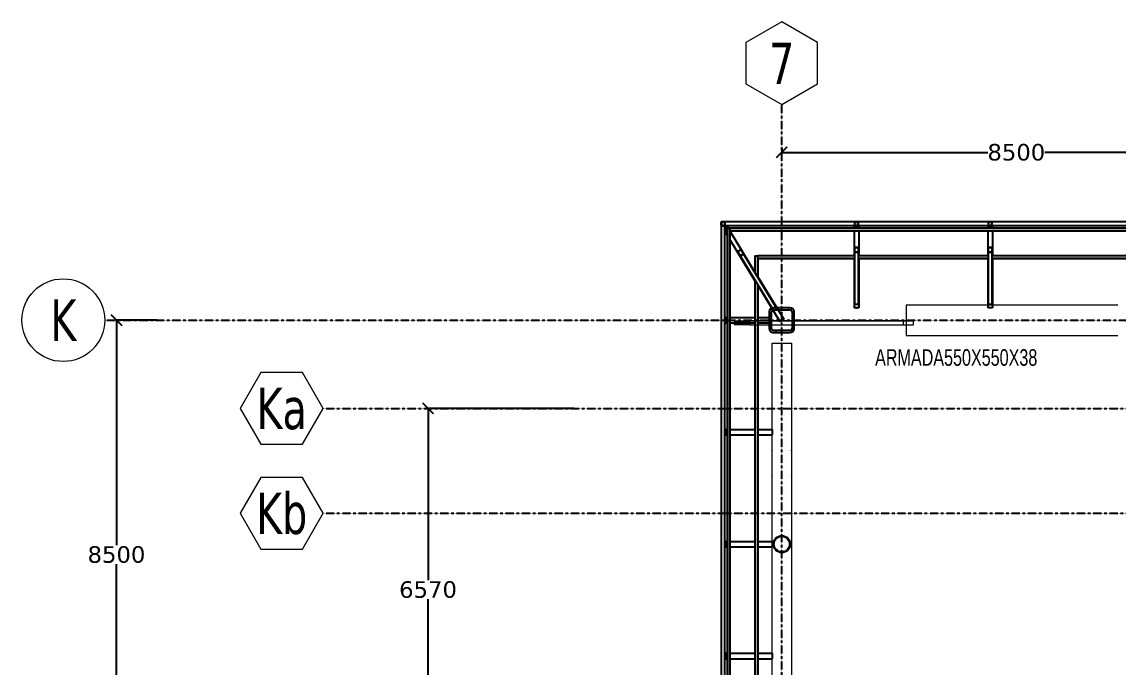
# Model space of a CAD drawing. Header units: millimetres. Extents: x -13767 to 81767, y -11242 to 31862.
# Drawn here: x -13767 to 6094, y 19211 to 30907 of the extents above; entities that cross this region are included whole.
import ezdxf
from ezdxf.enums import TextEntityAlignment as Align

# ---------------------------------------------------------------- set-up
doc = ezdxf.new("R2010")
doc.units = ezdxf.units.MM
doc.linetypes.add('Dash', pattern=[0.15875, 0.079375, -0.079375])
doc.linetypes.add('DXK_LINE_DOT3', pattern=[5.9187, 2.979, -0.9799, 0.9799, -0.9799])
for name, color, linetype, lineweight in [('0-1', 250, 'Continuous', 5), ('A-DETL-HDLN', 90, 'Dash', 9), ('E_B_PLACA-1', 10, 'Continuous', 25), ('E_B_PLACA-2', 31, 'Continuous', 25), ('E_COLUMNAS-1', 31, 'Continuous', 25), ('E_COLUMNAS-2', 1, 'Continuous', 25), ('E_COLUMNAS-4', 1, 'Continuous', 35), ('E_TEXTO', 3, 'Continuous', 9), ('E_VIGAS-1', 6, 'Continuous', 25), ('E_VIGAS-2', 10, 'Continuous', 25), ('HCB_EJES', 1, 'DXK_LINE_DOT3', 9), ('HCB_VIGAS', 4, 'Continuous', 15), ('S-COLS-HDLN-2', 1, 'Continuous', 9), ('S-FSTN', 2, 'Continuous', 9), ('S-FSTN-1', 2, 'Dash', 9)]:
    doc.layers.add(name, color=color, linetype=linetype, lineweight=lineweight)
for name, color, linetype in [('COTAS', 8, 'Continuous'), ('HCB-EJES', 1, 'Continuous'), ('HCB-ROTULOS', 2, 'Continuous')]:
    doc.layers.add(name, color=color, linetype=linetype)
doc.styles.add('Arial Narrow_2', font='', dxfattribs={"width": 0.85, "height": 0.3})
doc.styles.add('VERDANA', font='verdana.ttf')
doc.styles.get('Arial Narrow_2').set_extended_font_data('Arial Narrow')
doc.dimstyles.new('1.125', dxfattribs={"dimscale": 0, "dimtxt": 300, "dimasz": 200, "dimexe": 4, "dimexo": 4, "dimgap": 15, "dimtad": 0, "dimdec": 0, "dimzin": 4, "dimdsep": 46, "dimtxsty": 'VERDANA', "dimblk": 'ARCHTICK', "dimcen": -10, "dimclrd": 256, "dimclrt": 3, "dimadec": 0, "dimazin": 0, "dimtfac": 1, "dimtdec": 0, "dimtmove": 2, "dimatfit": 0, "dimldrblk": 'OBLIQUE', "dimfxl": 0.05, "dimtolj": 1, "dimtzin": 0, "dimarcsym": 0})

# ---------------------------------------------------------------- blocks, each defined once
blk = doc.blocks.new('EST_SFM_VIGA-METALICA-SECCION-C - EST_SFM_VIGA-METALICA-UPN160-1558583-_26_00m_N_E_-NIVEL-7 DOC')
at = {"layer": 'E_VIGAS-1'}
for p, q in [((-35.176, 0.012), (-35.176, 0.018)), ((-35.17, 0.018), (-35.176, 0.018)), ((-32.752, 0.018), (-35.112, 0.018)), ((-30.332, 0.018), (-32.694, 0.018)), ((30.113, 0.018), (-30.274, 0.018)), ((-35.175, -0.047), (-35.108, -0.047)), ((-35.107, -0.047), (-32.758, -0.047)), ((-32.756, -0.047), (-32.69, -0.047)), ((-32.689, -0.047), (-30.338, -0.047)), ((-30.336, -0.047), (-30.27, -0.047)), ((-30.269, -0.047), (30.107, -0.047))]:
    blk.add_line(p, q, dxfattribs=at)
blk = doc.blocks.new('EST_SFM_VIGA-METALICA-SECCION-C - EST_SFM_VIGA-METALICA-UPN160-1608507-_26_00m_N_E_-NIVEL-7 DOC')
at = {"layer": 'E_VIGAS-1'}
for p, q in [((-14.399, -0.016), (-14.399, 0.047)), ((-14.396, 0.047), (-14.399, 0.047)), ((14.528, 0.047), (-14.394, 0.047)), ((-14.399, -0.018), (14.532, -0.018))]:
    blk.add_line(p, q, dxfattribs=at)
blk = doc.blocks.new('EST_SFM_VIGA-METALICA-SECCION-C - EST_SFM_VIGA-METALICA-UPN100-1529678-_26_00m_N_E_-NIVEL-7 DOC')
at = {"layer": 'E_VIGAS-2'}
for p, q in [((-13.943, -0.032), (-13.943, 0.018)), ((-13.556, 0.018), (-13.943, 0.018)), ((13.374, 0.018), (-13.422, 0.018)), ((-13.942, -0.032), (-13.638, -0.032)), ((-13.504, -0.032), (13.456, -0.032))]:
    blk.add_line(p, q, dxfattribs=at)
blk = doc.blocks.new('EST_SFM_VIGA-METALICA-SECCION-C - EST_SFM_VIGA-METALICA-UPN100-1526554-_26_00m_N_E_-NIVEL-7 DOC')
at = {"layer": 'E_VIGAS-2'}
for p, q in [((-34.929, -0.032), (-34.929, 0.018)), ((34.942, 0.018), (-34.929, 0.018)), ((-34.929, -0.032), (34.942, -0.032))]:
    blk.add_line(p, q, dxfattribs=at)
blk = doc.blocks.new('EST_SFM_VIGA-METALICA-SECCION-C - EST_SFM_VIGA-METALICA-UPN100-1526616-_26_00m_N_E_-NIVEL-7 DOC')
at = {"layer": 'E_VIGAS-2'}
for p, q in [((-34.827, -0.018), (-34.827, 0.032)), ((-33.071, 0.032), (-34.827, 0.032)), ((-30.651, 0.032), (-33.002, 0.032)), ((29.794, 0.032), (-30.582, 0.032)), ((-34.827, -0.018), (-33.071, -0.018)), ((-33.002, -0.018), (-30.651, -0.018)), ((-30.582, -0.018), (29.794, -0.018))]:
    blk.add_line(p, q, dxfattribs=at)
blk = doc.blocks.new('EST_SCM_COLUMNA-METALICA-SECCION-CUADRADA - EST_SCM_COLUMNA-TUBULAR-CUADRADA_PTEØ_70x70 e_3mm-1610664-_26_00m_N_E_-NIVEL-7 DOC')
at = {"layer": 'E_COLUMNAS-1'}
for p, q in [((-0.035, 0.029), (-0.035, -0.029)), ((-0.032, -0.029), (-0.032, 0.029)), ((0.029, 0.035), (-0.029, 0.035)), ((-0.029, 0.032), (0.029, 0.032)), ((0.032, 0.029), (0.032, -0.029)), ((0.035, -0.029), (0.035, 0.029)), ((0.029, -0.032), (-0.029, -0.032)), ((-0.029, -0.035), (0.029, -0.035))]:
    blk.add_line(p, q, dxfattribs=at)
for centre, radius, start, end in [((-0.029, 0.029), 0.006, 90, 180), ((-0.029, 0.029), 0.006, 90, 180), ((-0.029, 0.029), 0.003, 90, 180), ((-0.029, 0.029), 0.003, 90, 180), ((0.029, 0.029), 0.006, 360, 90), ((0.029, 0.029), 0.006, 360, 90), ((0.029, 0.029), 0.003, 0, 90), ((0.029, 0.029), 0.003, 360, 90), ((-0.029, -0.029), 0.006, 180, 270), ((-0.029, -0.029), 0.006, 180, 270), ((-0.029, -0.029), 0.003, 180, 270), ((-0.029, -0.029), 0.003, 180, 270), ((0.029, -0.029), 0.003, 270, 360), ((0.029, -0.029), 0.006, 270, 360), ((0.029, -0.029), 0.006, 270, 360), ((0.029, -0.029), 0.003, 270, 360)]:
    blk.add_arc(centre, radius, start, end, dxfattribs=at)
blk = doc.blocks.new('DCTIB_CNI_EST_MOD-1A-FAC_0001_rvt-1-_26_00m_N_E_-NIVEL-7 DOC')
at = {"layer": 'E_B_PLACA-1'}
for p, q in [((-75.147, 167.83), (-5.177, 167.83)), ((-75.147, 138.995), (-75.147, 167.83)), ((-74.597, 167.28), (-74.597, 166.944)), ((-72.841, 167.28), (-74.597, 167.28)), ((-70.421, 167.28), (-72.773, 167.28)), ((-9.976, 167.28), (-70.353, 167.28)), ((-74.597, 166.811), (-74.597, 140.014))]:
    blk.add_line(p, q, dxfattribs=at)
at = {"layer": 'E_B_PLACA-2'}
for p, q in [((-75.147, 167.83), (-75.147, 138.995)), ((-5.177, 167.83), (-75.147, 167.83)), ((-74.597, 167.28), (-72.841, 167.28)), ((-74.597, 166.944), (-74.597, 167.28)), ((-72.773, 167.28), (-70.421, 167.28)), ((-70.353, 167.28), (-9.976, 167.28)), ((-74.597, 140.014), (-74.597, 166.811))]:
    blk.add_line(p, q, dxfattribs=at)
at = {"layer": 'E_VIGAS-1'}
for p, q in [((-75.181, 167.83), (-75.178, 167.825)), ((-75.176, 167.859), (-75.176, 167.842)), ((-75.176, 167.842), (-75.176, 167.859)), ((-75.176, 167.859), (-75.154, 167.859)), ((-75.175, 167.737), (-75.175, 167.858)), ((-75.153, 167.858), (-75.175, 167.858)), ((-75.175, 167.858), (-75.175, 167.737)), ((-75.153, 167.858), (-75.136, 167.83)), ((-72.848, 167.858), (-72.848, 167.859)), ((-72.848, 167.859), (-72.82, 167.859)), ((-72.82, 167.859), (-72.848, 167.859)), ((-72.848, 167.858), (-72.766, 167.858)), ((-72.766, 167.858), (-72.848, 167.858)), ((-72.848, 167.858), (-72.848, 167.83)), ((-72.81, 167.876), (-72.81, 167.878)), ((-72.81, 167.864), (-72.81, 167.873)), ((-72.81, 167.859), (-72.81, 167.864)), ((-72.805, 167.878), (-72.805, 167.876)), ((-72.805, 167.873), (-72.805, 167.864)), ((-72.805, 167.864), (-72.805, 167.859)), ((-72.766, 167.859), (-72.794, 167.859)), ((-72.794, 167.859), (-72.766, 167.859)), ((-72.766, 167.859), (-72.766, 167.858)), ((-72.766, 167.858), (-72.766, 167.83)), ((-70.428, 167.858), (-70.428, 167.859)), ((-70.428, 167.859), (-70.4, 167.859)), ((-70.346, 167.858), (-70.428, 167.858)), ((-70.428, 167.858), (-70.428, 167.83)), ((-70.39, 167.876), (-70.39, 167.878)), ((-70.39, 167.864), (-70.39, 167.873)), ((-70.39, 167.859), (-70.39, 167.864)), ((-70.385, 167.878), (-70.385, 167.876)), ((-70.385, 167.873), (-70.385, 167.864)), ((-70.385, 167.864), (-70.385, 167.859)), ((-70.374, 167.859), (-70.346, 167.859)), ((-70.346, 167.859), (-70.346, 167.858)), ((-70.346, 167.858), (-70.346, 167.83)), ((-75.178, 167.816), (-75.181, 167.82)), ((-75.176, 167.739), (-75.176, 167.792)), ((-75.175, 167.737), (-75.147, 167.692)), ((-74.902, 167.438), (-74.957, 167.405)), ((-74.956, 167.404), (-74.901, 167.437)), ((-74.894, 167.429), (-74.899, 167.436)), ((-74.899, 167.436), (-74.855, 167.364)), ((-74.854, 167.365), (-74.897, 167.437)), ((-72.842, 167.478), (-72.842, 167.4)), ((-72.841, 167.478), (-72.841, 167.47)), ((-72.841, 167.4), (-72.841, 167.478)), ((-72.775, 167.482), (-72.839, 167.482)), ((-72.839, 167.48), (-72.775, 167.48)), ((-72.774, 167.47), (-72.774, 167.478)), ((-72.774, 167.478), (-72.774, 167.4)), ((-72.772, 167.4), (-72.772, 167.478)), ((-70.422, 167.478), (-70.422, 167.4)), ((-70.421, 167.478), (-70.421, 167.47)), ((-70.421, 167.4), (-70.421, 167.478)), ((-70.355, 167.482), (-70.419, 167.482)), ((-70.419, 167.48), (-70.355, 167.48)), ((-70.354, 167.47), (-70.354, 167.478)), ((-70.354, 167.478), (-70.354, 167.4)), ((-70.352, 167.4), (-70.352, 167.478)), ((-74.957, 167.4), (-74.913, 167.328)), ((-74.956, 167.401), (-74.952, 167.394)), ((-74.912, 167.329), (-74.956, 167.401)), ((-74.913, 167.328), (-74.311, 166.339)), ((-74.912, 167.329), (-74.91, 167.326)), ((-74.855, 167.362), (-74.91, 167.328)), ((-74.909, 167.327), (-74.854, 167.36)), ((-74.853, 167.361), (-74.855, 167.364)), ((-74.251, 166.375), (-74.854, 167.365)), ((-72.848, 167.28), (-72.848, 166.388)), ((-72.842, 167.4), (-72.842, 166.458)), ((-72.841, 167.4), (-72.841, 167.397)), ((-72.775, 167.398), (-72.839, 167.398)), ((-72.839, 167.396), (-72.775, 167.396)), ((-72.774, 167.397), (-72.774, 167.4)), ((-72.772, 166.458), (-72.772, 167.4)), ((-72.766, 167.28), (-72.766, 166.388)), ((-70.428, 167.28), (-70.428, 166.387)), ((-70.422, 167.4), (-70.422, 166.455)), ((-70.421, 167.4), (-70.421, 167.397)), ((-70.355, 167.398), (-70.419, 167.398)), ((-70.419, 167.396), (-70.355, 167.396)), ((-70.354, 167.397), (-70.354, 167.4)), ((-70.352, 166.455), (-70.352, 167.4)), ((-70.346, 167.28), (-70.346, 166.387)), ((-74.597, 166.951), (-74.124, 166.179)), ((-74.597, 166.794), (-74.194, 166.136)), ((-72.839, 166.454), (-72.775, 166.454)), ((-70.419, 166.452), (-70.355, 166.452)), ((-74.306, 166.337), (-74.251, 166.37)), ((-72.766, 166.388), (-72.848, 166.388)), ((-72.82, 166.387), (-72.848, 166.387)), ((-72.81, 166.388), (-72.81, 166.387)), ((-72.81, 166.387), (-72.805, 166.387)), ((-72.805, 166.387), (-72.805, 166.388)), ((-72.766, 166.387), (-72.794, 166.387)), ((-70.346, 166.387), (-70.428, 166.387)), ((-75.177, 166.212), (-75.195, 166.212)), ((-75.195, 166.165), (-75.181, 166.165)), ((-75.181, 166.16), (-75.195, 166.16)), ((-75.195, 166.112), (-75.177, 166.112)), ((-75.181, 166.165), (-75.176, 166.165)), ((-75.181, 166.165), (-75.176, 166.165)), ((-75.177, 166.165), (-75.181, 166.165)), ((-75.176, 166.16), (-75.181, 166.16)), ((-75.181, 166.16), (-75.177, 166.16)), ((-75.176, 166.16), (-75.181, 166.16)), ((-75.177, 166.175), (-75.177, 166.212)), ((-75.177, 166.212), (-75.175, 166.212)), ((-75.177, 166.112), (-75.177, 166.15)), ((-75.175, 166.112), (-75.177, 166.112)), ((-75.175, 166.112), (-75.175, 166.212)), ((-75.175, 166.212), (-75.147, 166.212)), ((-75.175, 166.212), (-75.175, 166.112)), ((-75.175, 166.112), (-75.147, 166.112)), ((-74.597, 166.212), (-74.388, 166.212)), ((-74.597, 166.112), (-74.388, 166.112)), ((-74.388, 166.212), (-74.388, 166.112)), ((-74.124, 166.179), (-74.194, 166.136)), ((-75.177, 164.182), (-75.195, 164.182)), ((-75.195, 164.135), (-75.181, 164.135)), ((-75.181, 164.13), (-75.195, 164.13)), ((-75.195, 164.082), (-75.177, 164.082)), ((-75.181, 164.135), (-75.176, 164.135)), ((-75.181, 164.135), (-75.176, 164.135)), ((-75.177, 164.135), (-75.181, 164.135)), ((-75.176, 164.13), (-75.181, 164.13)), ((-75.181, 164.13), (-75.177, 164.13)), ((-75.176, 164.13), (-75.181, 164.13)), ((-75.177, 164.145), (-75.177, 164.182)), ((-75.177, 164.182), (-75.175, 164.182)), ((-75.177, 164.082), (-75.177, 164.12)), ((-75.175, 164.082), (-75.177, 164.082)), ((-75.175, 164.082), (-75.175, 164.182)), ((-75.175, 164.182), (-75.147, 164.182)), ((-75.175, 164.182), (-75.175, 164.082)), ((-75.175, 164.082), (-75.147, 164.082)), ((-74.597, 164.182), (-74.337, 164.182)), ((-74.597, 164.082), (-74.337, 164.082)), ((-74.337, 164.182), (-74.337, 164.082)), ((-75.177, 162.152), (-75.195, 162.152)), ((-75.195, 162.105), (-75.181, 162.105)), ((-75.181, 162.1), (-75.195, 162.1)), ((-75.181, 162.105), (-75.176, 162.105)), ((-75.181, 162.105), (-75.176, 162.105)), ((-75.177, 162.105), (-75.181, 162.105)), ((-75.176, 162.1), (-75.181, 162.1)), ((-75.181, 162.1), (-75.177, 162.1)), ((-75.176, 162.1), (-75.181, 162.1)), ((-75.177, 162.115), (-75.177, 162.152)), ((-75.177, 162.152), (-75.175, 162.152)), ((-75.177, 162.052), (-75.177, 162.09)), ((-75.175, 162.052), (-75.175, 162.152)), ((-75.175, 162.152), (-75.147, 162.152)), ((-75.175, 162.152), (-75.175, 162.052)), ((-74.597, 162.152), (-74.335, 162.152)), ((-74.335, 162.152), (-74.335, 162.052)), ((-75.195, 162.052), (-75.177, 162.052)), ((-75.175, 162.052), (-75.177, 162.052)), ((-75.175, 162.052), (-75.147, 162.052)), ((-74.597, 162.052), (-74.335, 162.052)), ((-75.177, 160.123), (-75.195, 160.123)), ((-75.177, 160.085), (-75.177, 160.123)), ((-75.177, 160.123), (-75.175, 160.123)), ((-75.175, 160.023), (-75.175, 160.123)), ((-75.175, 160.123), (-75.147, 160.123)), ((-75.175, 160.123), (-75.175, 160.023)), ((-74.597, 160.123), (-74.337, 160.123)), ((-74.337, 160.123), (-74.337, 160.023)), ((-75.195, 160.075), (-75.181, 160.075)), ((-75.181, 160.07), (-75.195, 160.07)), ((-75.195, 160.023), (-75.177, 160.023)), ((-75.181, 160.075), (-75.176, 160.075)), ((-75.181, 160.075), (-75.176, 160.075)), ((-75.177, 160.075), (-75.181, 160.075)), ((-75.176, 160.07), (-75.181, 160.07)), ((-75.181, 160.07), (-75.177, 160.07)), ((-75.176, 160.07), (-75.181, 160.07)), ((-75.177, 160.023), (-75.177, 160.06)), ((-75.175, 160.023), (-75.177, 160.023)), ((-75.175, 160.023), (-75.147, 160.023)), ((-74.597, 160.023), (-74.337, 160.023))]:
    blk.add_line(p, q, dxfattribs=at)
at = {"layer": 'E_VIGAS-1', "flags": 128}
for points in [[(-75.195, 167.853), (-75.191, 167.846), (-75.186, 167.837), (-75.181, 167.83)], [(-75.181, 167.82), (-75.186, 167.828), (-75.191, 167.837), (-75.195, 167.843)], [(-75.154, 167.859), (-75.153, 167.858), (-75.153, 167.858)], [(-75.175, 167.737), (-75.176, 167.737), (-75.176, 167.739)], [(-74.897, 167.437), (-74.898, 167.437), (-74.899, 167.438), (-74.899, 167.438), (-74.9, 167.439), (-74.901, 167.439), (-74.901, 167.439), (-74.902, 167.438)], [(-74.901, 167.437), (-74.901, 167.437), (-74.9, 167.437), (-74.9, 167.437), (-74.9, 167.437), (-74.899, 167.437), (-74.899, 167.437), (-74.899, 167.436), (-74.899, 167.436)], [(-72.839, 167.482), (-72.84, 167.481), (-72.84, 167.481), (-72.841, 167.481), (-72.841, 167.48), (-72.842, 167.479), (-72.842, 167.479), (-72.842, 167.478)], [(-72.841, 167.478), (-72.841, 167.478), (-72.84, 167.479), (-72.84, 167.479), (-72.84, 167.479), (-72.84, 167.48), (-72.839, 167.48), (-72.839, 167.48)], [(-72.772, 167.478), (-72.772, 167.479), (-72.772, 167.479), (-72.773, 167.48), (-72.773, 167.481), (-72.774, 167.481), (-72.774, 167.481), (-72.775, 167.482)], [(-72.775, 167.48), (-72.775, 167.48), (-72.774, 167.48), (-72.774, 167.479), (-72.774, 167.479), (-72.774, 167.479), (-72.774, 167.478), (-72.774, 167.478)], [(-70.419, 167.482), (-70.42, 167.481), (-70.42, 167.481), (-70.421, 167.481), (-70.421, 167.48), (-70.422, 167.479), (-70.422, 167.479), (-70.422, 167.478)], [(-70.421, 167.478), (-70.421, 167.478), (-70.42, 167.479), (-70.42, 167.479), (-70.42, 167.479), (-70.42, 167.48), (-70.419, 167.48), (-70.419, 167.48)], [(-70.352, 167.478), (-70.352, 167.479), (-70.352, 167.479), (-70.353, 167.48), (-70.353, 167.481), (-70.354, 167.481), (-70.354, 167.481), (-70.355, 167.482)], [(-70.355, 167.48), (-70.355, 167.48), (-70.354, 167.48), (-70.354, 167.479), (-70.354, 167.479), (-70.354, 167.479), (-70.354, 167.478), (-70.354, 167.478)], [(-74.957, 167.405), (-74.957, 167.405), (-74.958, 167.404), (-74.958, 167.404), (-74.958, 167.403), (-74.958, 167.402), (-74.958, 167.401), (-74.957, 167.4)], [(-74.956, 167.401), (-74.956, 167.401), (-74.956, 167.402), (-74.956, 167.402), (-74.956, 167.403), (-74.956, 167.403), (-74.956, 167.403), (-74.956, 167.404)], [(-74.913, 167.328), (-74.913, 167.328), (-74.912, 167.327), (-74.912, 167.327), (-74.911, 167.326), (-74.91, 167.326), (-74.909, 167.326), (-74.909, 167.327)], [(-74.91, 167.328), (-74.91, 167.328), (-74.91, 167.328), (-74.911, 167.328), (-74.911, 167.328), (-74.911, 167.329), (-74.912, 167.329), (-74.912, 167.329)], [(-74.855, 167.364), (-74.855, 167.364), (-74.855, 167.363), (-74.854, 167.363), (-74.855, 167.362), (-74.855, 167.362), (-74.855, 167.362), (-74.855, 167.362)], [(-74.854, 167.36), (-74.854, 167.36), (-74.853, 167.361), (-74.853, 167.362), (-74.853, 167.362), (-74.853, 167.363), (-74.853, 167.364), (-74.854, 167.365)], [(-72.842, 167.4), (-72.842, 167.399), (-72.842, 167.398), (-72.841, 167.398), (-72.841, 167.397), (-72.84, 167.397), (-72.84, 167.396), (-72.839, 167.396)], [(-72.839, 167.398), (-72.839, 167.398), (-72.84, 167.398), (-72.84, 167.398), (-72.84, 167.399), (-72.84, 167.399), (-72.841, 167.399), (-72.841, 167.4)], [(-72.775, 167.396), (-72.774, 167.396), (-72.774, 167.397), (-72.773, 167.397), (-72.773, 167.398), (-72.772, 167.398), (-72.772, 167.399), (-72.772, 167.4)], [(-72.774, 167.4), (-72.774, 167.399), (-72.774, 167.399), (-72.774, 167.399), (-72.774, 167.398), (-72.774, 167.398), (-72.775, 167.398), (-72.775, 167.398)], [(-70.422, 167.4), (-70.422, 167.399), (-70.422, 167.398), (-70.421, 167.398), (-70.421, 167.397), (-70.42, 167.397), (-70.42, 167.396), (-70.419, 167.396)], [(-70.419, 167.398), (-70.419, 167.398), (-70.42, 167.398), (-70.42, 167.398), (-70.42, 167.399), (-70.42, 167.399), (-70.421, 167.399), (-70.421, 167.4)], [(-70.355, 167.396), (-70.354, 167.396), (-70.354, 167.397), (-70.353, 167.397), (-70.353, 167.398), (-70.352, 167.398), (-70.352, 167.399), (-70.352, 167.4)], [(-70.354, 167.4), (-70.354, 167.399), (-70.354, 167.399), (-70.354, 167.399), (-70.354, 167.398), (-70.354, 167.398), (-70.355, 167.398), (-70.355, 167.398)], [(-72.839, 166.454), (-72.84, 166.454), (-72.84, 166.454), (-72.841, 166.455), (-72.841, 166.455), (-72.842, 166.456), (-72.842, 166.457), (-72.842, 166.458)], [(-72.772, 166.458), (-72.772, 166.457), (-72.772, 166.456), (-72.773, 166.455), (-72.773, 166.455), (-72.774, 166.454), (-72.774, 166.454), (-72.775, 166.454)], [(-70.419, 166.452), (-70.42, 166.452), (-70.42, 166.452), (-70.421, 166.452), (-70.421, 166.453), (-70.422, 166.454), (-70.422, 166.454), (-70.422, 166.455)], [(-70.352, 166.455), (-70.352, 166.454), (-70.352, 166.454), (-70.353, 166.453), (-70.353, 166.452), (-70.354, 166.452), (-70.354, 166.452), (-70.355, 166.452)], [(-74.306, 166.337), (-74.307, 166.337), (-74.307, 166.337), (-74.308, 166.337), (-74.309, 166.337), (-74.309, 166.338), (-74.31, 166.338), (-74.311, 166.339)], [(-74.251, 166.375), (-74.25, 166.375), (-74.25, 166.374), (-74.25, 166.373), (-74.25, 166.372), (-74.25, 166.371), (-74.251, 166.371), (-74.251, 166.37)]]:
    blk.add_lwpolyline(points, dxfattribs=at)
at = {"layer": 'E_VIGAS-1'}
for centre, start_param, end_param in [((-72.82, 166.387), 4.712389, 6.283185), ((-72.82, 166.388), 0.785398, 1.308997), ((-72.82, 166.388), 0, 0.261799), ((-72.794, 166.388), 2.879793, 3.141593), ((-72.794, 166.387), 3.141593, 4.712389), ((-72.794, 166.388), 1.832596, 2.356194)]:
    blk.add_ellipse(centre, major_axis=(0.0107, 0), ratio=0.002226, start_param=start_param, end_param=end_param, dxfattribs=at)
for points, knots in [([(-75.181, 167.83), (-75.181, 167.83), (-75.181, 167.829), (-75.18, 167.828), (-75.18, 167.828), (-75.179, 167.828), (-75.179, 167.828), (-75.179, 167.827), (-75.178, 167.828), (-75.178, 167.828), (-75.178, 167.828), (-75.178, 167.829), (-75.177, 167.829), (-75.177, 167.829), (-75.177, 167.829), (-75.177, 167.83), (-75.177, 167.83), (-75.177, 167.83), (-75.177, 167.831), (-75.177, 167.832), (-75.177, 167.832), (-75.177, 167.832), (-75.177, 167.832), (-75.177, 167.833), (-75.177, 167.833), (-75.177, 167.833), (-75.177, 167.834), (-75.177, 167.835), (-75.176, 167.836), (-75.176, 167.836), (-75.176, 167.838), (-75.176, 167.84), (-75.176, 167.841), (-75.176, 167.842)], [0, 0, 0, 0, 0.071429, 0.142857, 0.160714, 0.178571, 0.214286, 0.25, 0.285714, 0.321429, 0.357143, 0.392857, 0.410714, 0.419643, 0.428571, 0.4375, 0.446429, 0.464286, 0.5, 0.535714, 0.553571, 0.5625, 0.571429, 0.580357, 0.589286, 0.607143, 0.642857, 0.678571, 0.714286, 0.75, 0.785714, 0.857143, 1, 1, 1, 1]), ([(-75.178, 167.828), (-75.178, 167.828), (-75.179, 167.827), (-75.179, 167.828), (-75.179, 167.828), (-75.18, 167.828), (-75.18, 167.828), (-75.181, 167.829), (-75.181, 167.83), (-75.181, 167.83)], [0.7142857, 0.7142857, 0.7142857, 0.7142857, 0.75, 0.7857143, 0.8214286, 0.8392857, 0.8571429, 0.9285714, 1, 1, 1, 1]), ([(-75.176, 167.842), (-75.176, 167.841), (-75.176, 167.84), (-75.176, 167.838), (-75.176, 167.836), (-75.176, 167.836), (-75.177, 167.835), (-75.177, 167.834), (-75.177, 167.833), (-75.177, 167.833), (-75.177, 167.833), (-75.177, 167.832), (-75.177, 167.832)], [0, 0, 0, 0, 0.1428571, 0.2142857, 0.25, 0.2857143, 0.3214286, 0.3571429, 0.3928571, 0.4107143, 0.4196429, 0.4285714, 0.4285714, 0.4285714, 0.4285714]), ([(-72.82, 167.859), (-72.819, 167.859), (-72.818, 167.859), (-72.815, 167.859), (-72.813, 167.86), (-72.811, 167.86), (-72.81, 167.862), (-72.81, 167.863), (-72.81, 167.864)], [0, 0, 0, 0, 0.142857, 0.285714, 0.428571, 0.571429, 0.785714, 1, 1, 1, 1]), ([(-72.81, 167.864), (-72.81, 167.863), (-72.81, 167.862), (-72.812, 167.86), (-72.813, 167.86), (-72.815, 167.859), (-72.816, 167.859), (-72.817, 167.859), (-72.819, 167.859), (-72.82, 167.859)], [0, 0, 0, 0, 0.285714, 0.428571, 0.571429, 0.678571, 0.732143, 0.785714, 1, 1, 1, 1]), ([(-72.794, 167.859), (-72.795, 167.859), (-72.796, 167.859), (-72.799, 167.859), (-72.801, 167.86), (-72.803, 167.86), (-72.804, 167.862), (-72.805, 167.863), (-72.805, 167.864)], [0, 0, 0, 0, 0.142857, 0.285714, 0.428571, 0.571429, 0.785714, 1, 1, 1, 1]), ([(-72.805, 167.864), (-72.805, 167.863), (-72.804, 167.861), (-72.803, 167.86), (-72.801, 167.86), (-72.8, 167.859), (-72.799, 167.859), (-72.797, 167.859), (-72.795, 167.859), (-72.794, 167.859)], [0, 0, 0, 0, 0.285714, 0.428571, 0.571429, 0.678571, 0.732143, 0.785714, 1, 1, 1, 1]), ([(-70.4, 167.859), (-70.399, 167.859), (-70.398, 167.859), (-70.395, 167.859), (-70.393, 167.86), (-70.391, 167.86), (-70.39, 167.862), (-70.39, 167.863), (-70.39, 167.864)], [0, 0, 0, 0, 0.142857, 0.285714, 0.428571, 0.571429, 0.785714, 1, 1, 1, 1]), ([(-70.39, 167.864), (-70.39, 167.863), (-70.39, 167.862), (-70.392, 167.86), (-70.393, 167.86), (-70.395, 167.859), (-70.396, 167.859), (-70.397, 167.859), (-70.399, 167.859), (-70.4, 167.859)], [0, 0, 0, 0, 0.285714, 0.428571, 0.571429, 0.678571, 0.732143, 0.785714, 1, 1, 1, 1]), ([(-70.374, 167.859), (-70.375, 167.859), (-70.376, 167.859), (-70.379, 167.859), (-70.381, 167.86), (-70.383, 167.86), (-70.384, 167.862), (-70.385, 167.863), (-70.385, 167.864)], [0, 0, 0, 0, 0.142857, 0.285714, 0.428571, 0.571429, 0.785714, 1, 1, 1, 1]), ([(-70.385, 167.864), (-70.385, 167.863), (-70.384, 167.862), (-70.383, 167.86), (-70.381, 167.86), (-70.38, 167.859), (-70.379, 167.859), (-70.377, 167.859), (-70.375, 167.859), (-70.374, 167.859)], [0, 0, 0, 0, 0.285714, 0.428571, 0.571429, 0.678571, 0.732143, 0.785714, 1, 1, 1, 1]), ([(-75.176, 167.792), (-75.176, 167.793), (-75.176, 167.796), (-75.177, 167.801), (-75.177, 167.805), (-75.178, 167.811), (-75.179, 167.816), (-75.181, 167.819), (-75.181, 167.82)], [0, 0, 0, 0, 0.142857, 0.285714, 0.428571, 0.571429, 0.857143, 1, 1, 1, 1]), ([(-75.181, 166.165), (-75.181, 166.165), (-75.18, 166.165), (-75.179, 166.166), (-75.178, 166.167), (-75.177, 166.168), (-75.177, 166.17), (-75.177, 166.171), (-75.177, 166.172), (-75.177, 166.174), (-75.177, 166.175)], [0, 0, 0, 0, 0.142857, 0.285714, 0.428571, 0.571429, 0.678571, 0.732143, 0.785714, 1, 1, 1, 1]), ([(-75.177, 166.15), (-75.177, 166.151), (-75.177, 166.152), (-75.177, 166.154), (-75.177, 166.156), (-75.178, 166.158), (-75.179, 166.159), (-75.181, 166.16), (-75.181, 166.16)], [0, 0, 0, 0, 0.142857, 0.285714, 0.428571, 0.571429, 0.785714, 1, 1, 1, 1]), ([(-75.181, 164.135), (-75.181, 164.135), (-75.18, 164.135), (-75.179, 164.136), (-75.178, 164.137), (-75.177, 164.138), (-75.177, 164.14), (-75.177, 164.141), (-75.177, 164.142), (-75.177, 164.144), (-75.177, 164.145)], [0, 0, 0, 0, 0.142857, 0.285714, 0.428571, 0.571429, 0.678571, 0.732143, 0.785714, 1, 1, 1, 1]), ([(-75.177, 164.12), (-75.177, 164.121), (-75.177, 164.122), (-75.177, 164.124), (-75.177, 164.126), (-75.178, 164.128), (-75.179, 164.129), (-75.181, 164.13), (-75.181, 164.13)], [0, 0, 0, 0, 0.142857, 0.285714, 0.428571, 0.571429, 0.785714, 1, 1, 1, 1]), ([(-75.181, 162.105), (-75.181, 162.105), (-75.18, 162.105), (-75.179, 162.106), (-75.178, 162.107), (-75.177, 162.108), (-75.177, 162.11), (-75.177, 162.111), (-75.177, 162.112), (-75.177, 162.114), (-75.177, 162.115)], [0, 0, 0, 0, 0.142857, 0.285714, 0.428571, 0.571429, 0.678571, 0.732143, 0.785714, 1, 1, 1, 1]), ([(-75.177, 162.09), (-75.177, 162.091), (-75.177, 162.092), (-75.177, 162.094), (-75.177, 162.096), (-75.178, 162.098), (-75.179, 162.099), (-75.181, 162.1), (-75.181, 162.1)], [0, 0, 0, 0, 0.142857, 0.285714, 0.428571, 0.571429, 0.785714, 1, 1, 1, 1]), ([(-75.181, 160.075), (-75.181, 160.075), (-75.18, 160.075), (-75.179, 160.076), (-75.178, 160.077), (-75.177, 160.079), (-75.177, 160.08), (-75.177, 160.081), (-75.177, 160.082), (-75.177, 160.084), (-75.177, 160.085)], [0, 0, 0, 0, 0.142857, 0.285714, 0.428571, 0.571429, 0.678571, 0.732143, 0.785714, 1, 1, 1, 1]), ([(-75.177, 160.06), (-75.177, 160.061), (-75.177, 160.062), (-75.177, 160.064), (-75.177, 160.066), (-75.178, 160.068), (-75.179, 160.069), (-75.181, 160.07), (-75.181, 160.07)], [0, 0, 0, 0, 0.142857, 0.285714, 0.428571, 0.571429, 0.785714, 1, 1, 1, 1])]:
    blk.add_open_spline(points, degree=3, knots=knots, dxfattribs=at)
for points in [[(-75.176, 167.859), (-75.176, 167.859), (-75.176, 167.858), (-75.175, 167.858), (-75.175, 167.858)], [(-75.181, 167.82), (-75.18, 167.818), (-75.179, 167.816), (-75.178, 167.813)], [(-75.177, 167.805), (-75.177, 167.803), (-75.176, 167.799), (-75.176, 167.794), (-75.176, 167.792)]]:
    blk.add_open_spline(points, degree=3, dxfattribs=at)
at = {"layer": 'E_VIGAS-2'}
for p, q in [((-75.147, 167.83), (-75.097, 167.83)), ((-75.147, 167.83), (-75.147, 138.995)), ((-75.097, 138.995), (-75.097, 167.83)), ((-75.097, 167.767), (-74.647, 167.033)), ((-72.848, 167.78), (-72.848, 167.33)), ((-72.766, 167.78), (-72.766, 167.33)), ((-70.428, 167.78), (-70.428, 167.33)), ((-70.346, 167.78), (-70.346, 167.33)), ((-75.097, 167.61), (-74.647, 166.876)), ((-75.097, 166.212), (-74.647, 166.212)), ((-75.097, 166.112), (-74.647, 166.112)), ((-75.097, 164.182), (-74.647, 164.182)), ((-75.097, 164.082), (-74.647, 164.082)), ((-75.097, 162.152), (-74.647, 162.152)), ((-75.097, 162.052), (-74.647, 162.052)), ((-75.097, 160.123), (-74.647, 160.123)), ((-75.097, 160.023), (-74.647, 160.023))]:
    blk.add_line(p, q, dxfattribs=at)
at = {"layer": 'E_COLUMNAS-1'}
for p in [(-75.225, 167.908), (-72.807, 167.908), (-70.387, 167.908)]:
    blk.add_blockref('EST_SCM_COLUMNA-METALICA-SECCION-CUADRADA - EST_SCM_COLUMNA-TUBULAR-CUADRADA_PTEØ_70x70 e_3mm-1610664-_26_00m_N_E_-NIVEL-7 DOC', p, dxfattribs=at)
at = {"layer": 'E_VIGAS-1'}
for name, p in [('EST_SFM_VIGA-METALICA-SECCION-C - EST_SFM_VIGA-METALICA-UPN160-1558583-_26_00m_N_E_-NIVEL-7 DOC', (-40.084, 167.925)), ('EST_SFM_VIGA-METALICA-SECCION-C - EST_SFM_VIGA-METALICA-UPN100-1526554-_26_00m_N_E_-NIVEL-7 DOC', (-40.169, 167.812)), ('EST_SFM_VIGA-METALICA-SECCION-C - EST_SFM_VIGA-METALICA-UPN100-1526616-_26_00m_N_E_-NIVEL-7 DOC', (-39.77, 167.298))]:
    blk.add_blockref(name, p, dxfattribs=at)
for name, p, rotation in [('EST_SFM_VIGA-METALICA-SECCION-C - EST_SFM_VIGA-METALICA-UPN160-1608507-_26_00m_N_E_-NIVEL-7 DOC', (-75.242, 153.479), 270), ('EST_SFM_VIGA-METALICA-SECCION-C - EST_SFM_VIGA-METALICA-UPN100-1529678-_26_00m_N_E_-NIVEL-7 DOC', (-74.615, 153.388), 270.0000000000001)]:
    blk.add_blockref(name, p, dxfattribs=dict(at, rotation=rotation))
blk = doc.blocks.new('EST_SCM_COLUMNA-METALICA-SECCION-CUADRADA - EST_SCM_COLUMNA-TUBULAR-CUADRADA_ARMADA_450X450X38-V17-_26_00m_N_E_-NIVEL-7 DOC')
at = {"layer": 'S-COLS-HDLN-2'}
h = blk.add_hatch(dxfattribs=at)
h.set_pattern_fill('FP_18', color=256, style=0, pattern_type=2)
h.set_pattern_definition([(315, (-6.162, 166.162), (0.15909903, 0.15909903), [])])
h.paths.add_polyline_path([(-0.149, 0.225), (-0.178, 0.219), (-0.203, 0.203), (-0.219, 0.178), (-0.225, 0.149), (-0.225, -0.149), (-0.219, -0.178), (-0.203, -0.203), (-0.178, -0.219), (-0.149, -0.225), (0.149, -0.225), (0.178, -0.219), (0.203, -0.203), (0.219, -0.178), (0.225, -0.149), (0.225, 0.149), (0.219, 0.178), (0.203, 0.203), (0.178, 0.219), (0.149, 0.225), (-0.027, 0.225)])
h.paths.add_polyline_path([(-0.027, 0.187), (0.149, 0.187), (0.168, 0.182), (0.182, 0.168), (0.187, 0.149), (0.187, -0.149), (0.182, -0.168), (0.168, -0.182), (0.149, -0.187), (-0.149, -0.187), (-0.168, -0.182), (-0.182, -0.168), (-0.187, -0.149), (-0.187, 0.149), (-0.182, 0.168), (-0.168, 0.182), (-0.149, 0.187)])
at = {"layer": 'E_COLUMNAS-2'}
for p, q in [((0.149, 0.225), (-0.149, 0.225)), ((-0.225, 0.149), (-0.225, -0.149)), ((-0.187, -0.149), (-0.187, 0.149)), ((-0.149, 0.187), (0.149, 0.187)), ((0.187, 0.149), (0.187, -0.149)), ((0.225, -0.149), (0.225, 0.149)), ((0.149, -0.187), (-0.149, -0.187)), ((-0.149, -0.225), (0.149, -0.225))]:
    blk.add_line(p, q, dxfattribs=at)
for centre, radius, start, end in [((-0.149, 0.149), 0.076, 90, 180), ((0.149, 0.149), 0.076, 360, 90), ((-0.149, 0.149), 0.038, 90, 180), ((0.149, 0.149), 0.038, 0, 90), ((-0.149, -0.149), 0.076, 180, 270), ((-0.149, -0.149), 0.038, 180, 270), ((0.149, -0.149), 0.076, 270, 360), ((0.149, -0.149), 0.038, 270, 0)]:
    blk.add_arc(centre, radius, start, end, dxfattribs=at)
blk = doc.blocks.new('Family - 2469845-_26_00m_N_E_-NIVEL-7 DOC')
at = {"layer": 'A-DETL-HDLN'}
for p, q in [((-74.349, 166.144), (-74.387, 166.144)), ((-74.387, 166.08), (-74.349, 166.08)), ((-73.937, 166.144), (-73.975, 166.144)), ((-73.975, 166.08), (-73.937, 166.08)), ((-71.962, 166.144), (-71.962, 166.08))]:
    blk.add_line(p, q, dxfattribs=at)
at = {"layer": 'S-FSTN'}
for p, q in [((-75.026, 166.144), (-74.74, 166.144)), ((-75.026, 166.144), (-75.026, 166.08)), ((-74.74, 166.08), (-75.026, 166.08)), ((-74.387, 166.144), (-74.74, 166.144)), ((-74.74, 166.144), (-74.74, 166.08)), ((-74.74, 166.08), (-74.387, 166.08)), ((-73.975, 166.144), (-74.349, 166.144)), ((-74.349, 166.08), (-73.975, 166.08)), ((-71.773, 166.144), (-73.937, 166.144)), ((-73.937, 166.08), (-71.773, 166.08)), ((-71.773, 166.08), (-71.773, 166.144))]:
    blk.add_line(p, q, dxfattribs=at)
blk = doc.blocks.new('_ArchTick')
at = {"color": 0, "linetype": 'ByBlock', "const_width": 0.15}
blk.add_lwpolyline([(-0.5, -0.5), (0.5, 0.5)], dxfattribs=at)
blk = doc.blocks.new('*D531')
at = {"layer": 'COTAS', "color": 0, "lineweight": -2, "transparency": 16777216}
blk.add_line((0, 28629), (0, 28538), dxfattribs=at)
at = {"layer": 'COTAS', "lineweight": -2, "transparency": 16777216}
for p, q in [((0, 28542), (3736, 28542)), ((8500, 28542), (4764, 28542))]:
    blk.add_line(p, q, dxfattribs=at)
at = {"layer": 'Defpoints', "color": 0, "transparency": 16777216}
for p in [(0, 28633), (8500, 28542), (8500, 28542)]:
    blk.add_point(p, dxfattribs=at)
at = {"layer": 'COTAS', "lineweight": -2, "transparency": 16777216, "xscale": 200, "yscale": 200, "zscale": 200, "rotation": 180}
blk.add_blockref('_ArchTick', (0, 28542), dxfattribs=at)
at = {"layer": 'COTAS', "lineweight": -2, "transparency": 16777216, "xscale": 200, "yscale": 200, "zscale": 200}
blk.add_blockref('_ArchTick', (8500, 28542), dxfattribs=at)
at = {"layer": 'COTAS', "color": 3, "transparency": 16777216, "insert": (4250, 28542), "char_height": 300, "attachment_point": 5, "style": 'VERDANA'}
blk.add_mtext('\\A1;8500', dxfattribs=at)
blk = doc.blocks.new('_Oblique')
at = {"color": 0, "linetype": 'ByBlock', "lineweight": -2}
blk.add_line((-0.5, -0.5), (0.5, 0.5), dxfattribs=at)
blk = doc.blocks.new('*D541')
at = {"layer": 'COTAS', "color": 0, "lineweight": -2, "transparency": 16777216}
blk.add_line((-3762, 23900), (-6413, 23900), dxfattribs=at)
at = {"layer": 'COTAS', "lineweight": -2, "transparency": 16777216}
for p, q in [((-6409, 23900), (-6409, 20786)), ((-6409, 17330), (-6409, 20444))]:
    blk.add_line(p, q, dxfattribs=at)
at = {"layer": 'Defpoints', "color": 0, "transparency": 16777216}
for p in [(-6409, 23900), (-3758, 23900), (-6409, 17330)]:
    blk.add_point(p, dxfattribs=at)
at = {"layer": 'COTAS', "lineweight": -2, "transparency": 16777216, "xscale": 200, "yscale": 200, "zscale": 200}
for p, rotation in [((-6409, 23900), 90), ((-6409, 17330), 270)]:
    blk.add_blockref('_ArchTick', p, dxfattribs=dict(at, rotation=rotation))
at = {"layer": 'COTAS', "color": 3, "transparency": 16777216, "insert": (-6409, 20615), "char_height": 300, "attachment_point": 5, "rotation": 0.1, "style": 'VERDANA'}
blk.add_mtext('\\A1;6570', dxfattribs=at)
blk = doc.blocks.new('*D559')
at = {"layer": 'COTAS', "color": 0, "lineweight": -2, "transparency": 16777216}
for p, q in [((-11315, 25500), (-12058, 25500)), ((-11315, 17000), (-12058, 17000))]:
    blk.add_line(p, q, dxfattribs=at)
at = {"layer": 'COTAS', "lineweight": -2, "transparency": 16777216}
for p, q in [((-12054, 25500), (-12054, 21422)), ((-12054, 17000), (-12054, 21078))]:
    blk.add_line(p, q, dxfattribs=at)
at = {"layer": 'Defpoints', "color": 0, "transparency": 16777216}
for p in [(-12054, 25500), (-11311, 25500), (-11311, 17000)]:
    blk.add_point(p, dxfattribs=at)
at = {"layer": 'COTAS', "lineweight": -2, "transparency": 16777216, "xscale": 200, "yscale": 200, "zscale": 200}
for p, rotation in [((-12054, 25500), 90), ((-12054, 17000), 270)]:
    blk.add_blockref('_ArchTick', p, dxfattribs=dict(at, rotation=rotation))
at = {"layer": 'COTAS', "color": 3, "transparency": 16777216, "insert": (-12054, 21250), "char_height": 300, "attachment_point": 5, "rotation": 0.1, "style": 'VERDANA'}
blk.add_mtext('\\A1;8500', dxfattribs=at)

msp = doc.modelspace()

# ---------------------------------------------------------------- linework, layer by layer
at = {"layer": 'E_COLUMNAS-2'}
for radius in [152.4, 142.1]:
    msp.add_circle((0.3, 21440.1), radius, dxfattribs=at)
at = {"layer": 'HCB-EJES', "linetype": 'DXK_LINE_DOT3'}
for p, q in [((0, -3906.8), (0, 29407)), ((-12267.1, 25500), (80267.3, 25500)), ((-8310.9, 23900.1), (76311.1, 23900.1)), ((-8310.9, 22000), (76311.1, 22000))]:
    msp.add_line(p, q, dxfattribs=at)
at = {"layer": 'HCB_EJES', "color": 40, "linetype": 'ByBlock', "true_color": 0xf8d731}
for points in [[(-649.5, 29782), (0, 29407), (649.5, 29782), (649.5, 30532), (0, 30907), (-649.5, 30532)], [(-9435.9, 23250.6), (-8685.9, 23250.6), (-8310.9, 23900.1), (-8685.9, 24549.6), (-9435.9, 24549.6), (-9810.9, 23900.1)], [(-9435.9, 21350.5), (-8685.9, 21350.5), (-8310.9, 22000), (-8685.9, 22649.5), (-9435.9, 22649.5), (-9810.9, 22000)]]:
    msp.add_lwpolyline(points, close=True, dxfattribs=at)
msp.add_circle((-13017.1, 25500), 750, dxfattribs=at)
at = {"layer": 'HCB_VIGAS'}
msp.add_lwpolyline([(6087.4, 25775), (2253.1, 25775), (2253.1, 25225), (6087.4, 25225)], dxfattribs=at)
msp.add_lwpolyline([(175.1, 365), (-174.9, 365), (-174.9, 25085), (175.1, 25085)], close=True, dxfattribs=at)
at = {"layer": 'HCB_VIGAS', "flags": 128}
for points in [[(-170.5, 23134.6), (-171.5, 23134.5), (-172.4, 23134), (-173.3, 23133.3), (-174, 23132.4), (-174.5, 23131.3), (-174.8, 23130), (-174.9, 23128.7)], [(-172.7, 23128.7), (-172.7, 23129.4), (-172.5, 23130), (-172.2, 23130.6), (-171.9, 23131), (-171.5, 23131.4), (-171, 23131.6), (-170.5, 23131.7)], [(175.1, 23128.7), (175, 23130), (174.7, 23131.3), (174.1, 23132.4), (173.4, 23133.3), (172.6, 23134), (171.7, 23134.5), (170.7, 23134.6)], [(170.7, 23131.7), (171.2, 23131.6), (171.6, 23131.4), (172.1, 23131), (172.4, 23130.6), (172.7, 23130), (172.8, 23129.4), (172.9, 23128.7)], [(-174.9, 22672), (-174.8, 22671.1), (-174.5, 22669.9), (-174, 22668.8), (-173.3, 22667.8), (-172.4, 22667.1), (-171.5, 22666.7), (-170.5, 22666.5)], [(-170.5, 22669.5), (-171, 22669.6), (-171.5, 22669.8), (-171.9, 22670.1), (-172.2, 22670.6), (-172.5, 22671.2), (-172.7, 22671.8), (-172.7, 22672.4)], [(172.9, 22672.4), (172.8, 22671.8), (172.7, 22671.2), (172.4, 22670.6), (172.1, 22670.1), (171.6, 22669.8), (171.2, 22669.6), (170.7, 22669.5)], [(170.7, 22666.5), (171.7, 22666.7), (172.6, 22667.1), (173.4, 22667.8), (174.1, 22668.8), (174.7, 22669.9), (175, 22671.1), (175.1, 22672)]]:
    msp.add_lwpolyline(points, dxfattribs=at)

# ---------------------------------------------------------------- block references
at = {"layer": '0-1', "xscale": 999.9999999999933, "yscale": 999.9999999999933, "zscale": 999.9999999999933}
msp.add_blockref('DCTIB_CNI_EST_MOD-1A-FAC_0001_rvt-1-_26_00m_N_E_-NIVEL-7 DOC', (74162.2, -140662.4), dxfattribs=at)
at = {"layer": 'E_COLUMNAS-4', "xscale": 999.9999999999933, "yscale": 999.9999999999933, "zscale": 999.9999999999933, "rotation": 180}
msp.add_blockref('EST_SCM_COLUMNA-METALICA-SECCION-CUADRADA - EST_SCM_COLUMNA-TUBULAR-CUADRADA_ARMADA_450X450X38-V17-_26_00m_N_E_-NIVEL-7 DOC', (-0.4, 25500), dxfattribs=at)
at = {"layer": 'S-FSTN-1', "xscale": 1000, "yscale": 1000, "zscale": 1000}
msp.add_blockref('Family - 2469845-_26_00m_N_E_-NIVEL-7 DOC', (74162.1, -140662.4), dxfattribs=at)

# ---------------------------------------------------------------- texts
at = {"layer": 'E_TEXTO', "insert": (1691.7, 24973.3), "char_height": 300, "width": 3669.524, "attachment_point": 1, "style": 'Arial Narrow_2'}
msp.add_mtext('ARMADA550X550X38', dxfattribs=at)
at = {"layer": 'HCB-ROTULOS', "color": 4, "style": 'VERDANA', "width": 0.7}
for s, p in [('7', (0, 30157)), ('K', (-13017.1, 25500)), ('Ka', (-9060.9, 23900.1)), ('Kb', (-9060.9, 22000))]:
    msp.add_text(s, height=750, dxfattribs=at).set_placement(p, align=Align.MIDDLE_CENTER)

# ---------------------------------------------------------------- dimensions: what is measured, and where the dimension line sits
at = {"layer": 'COTAS'}
dim = msp.add_linear_dim(base=(8500, 28542.4), p1=(0, 28633.1), p2=(8500, 28542.4), dimstyle='1.125', override={"dimscale": 1}, dxfattribs=at)
dim.commit()
dim.dimension.update_dxf_attribs({"geometry": '*D531', "text_midpoint": (4250, 28542.4)})
for base, p1, p2, picture, middle in [((-12054, 25500), (-11311, 17000), (-11311, 25500), '*D559', (-12054, 21250)), ((-6408.7, 23900.1), (-6408.7, 17330), (-3757.9, 23900.1), '*D541', (-6408.7, 20615))]:
    dim = msp.add_linear_dim(base=base, p1=p1, p2=p2, angle=270, dimstyle='1.125', override={"dimscale": 1}, dxfattribs=at)
    dim.commit()
    dim.dimension.update_dxf_attribs({"geometry": picture, "text_midpoint": middle, "text_rotation": 0.1})

doc.saveas('drawing.dxf')
